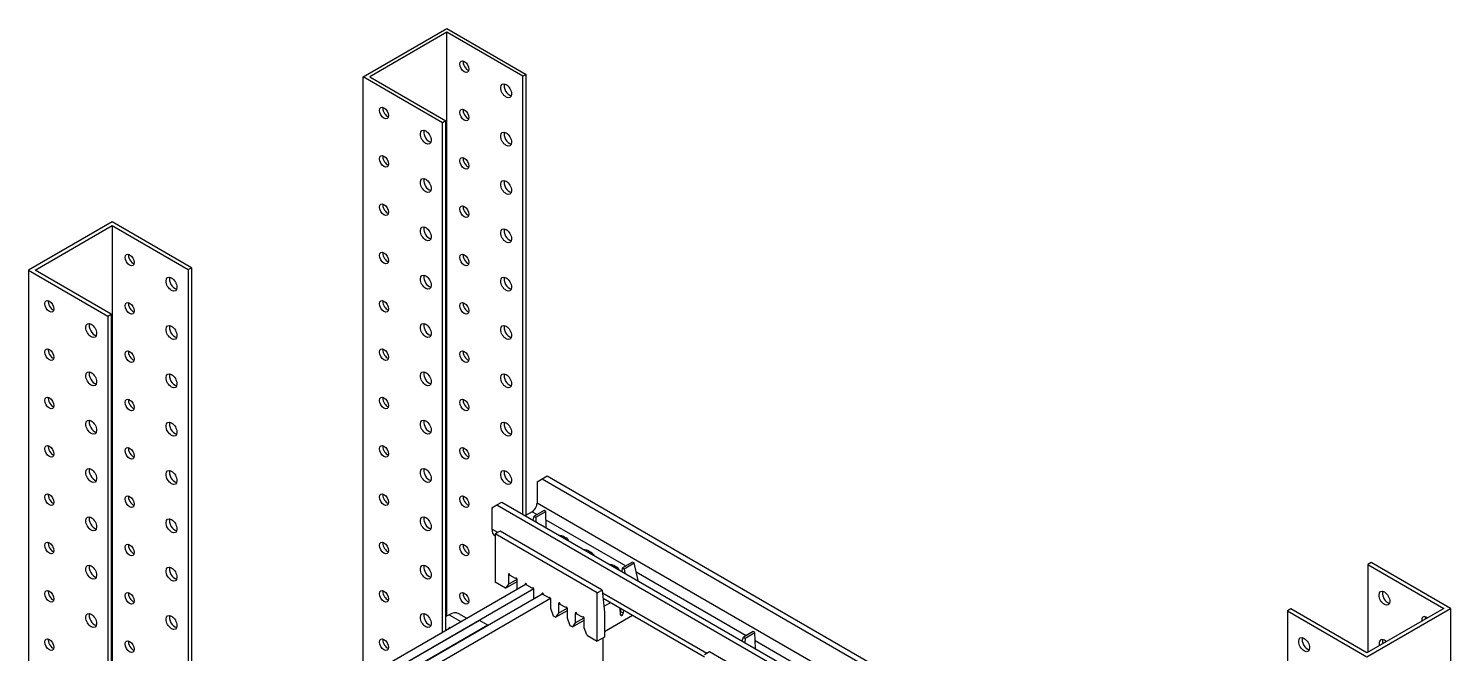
# Model space of a CAD drawing. Header units: millimetres. Extents: x -116965 to 323937, y 291661 to 566926.
# Drawn here: x -25800.9 to -25457.4, y 303605.8 to 303756.7 of the extents above; entities that cross this region are included whole.
import ezdxf

# ---------------------------------------------------------------- set-up
doc = ezdxf.new("R2010")
doc.units = ezdxf.units.MM
doc.layers.add('ALPHA', color=255, linetype='Continuous')

msp = doc.modelspace()

# ---------------------------------------------------------------- linework, layer by layer
at = {"layer": 'ALPHA'}
for p, q in [((-25720.045655, 303745.02674), (-25699.842604, 303756.690977)), ((-25699.842604, 303755.757838), (-25718.429411, 303745.02674)), ((-25699.842604, 303756.690977), (-25680.649706, 303745.609952)), ((-25699.842604, 303614.853856), (-25699.842604, 303755.757838)), ((-25681.457828, 303745.143382), (-25699.842604, 303755.757838)), ((-25680.649706, 303745.609952), (-25681.457828, 303745.143382)), ((-25680.649706, 303639.232111), (-25680.649706, 303745.609952)), ((-25720.045655, 303599.923633), (-25720.045655, 303745.02674)), ((-25700.852757, 303733.945715), (-25720.045655, 303745.02674)), ((-25718.429411, 303745.02674), (-25700.044635, 303734.412284)), ((-25681.457828, 303639.465396), (-25681.457828, 303745.143382)), ((-25700.044635, 303734.412284), (-25700.852757, 303733.945715)), ((-25700.852757, 303611.004658), (-25700.852757, 303733.945715)), ((-25700.044635, 303611.471227), (-25700.044635, 303734.412284)), ((-25780.654808, 303710.034029), (-25800.857859, 303698.369792)), ((-25799.241615, 303698.369792), (-25780.654808, 303709.10089)), ((-25761.461909, 303698.953004), (-25780.654808, 303710.034029)), ((-25780.654808, 303709.10089), (-25762.270031, 303698.486435)), ((-25780.654808, 303709.10089), (-25780.654808, 303567.820736)), ((-25800.857859, 303698.369792), (-25781.66496, 303687.288767)), ((-25800.857859, 303698.369792), (-25800.857859, 303553.266686)), ((-25780.856838, 303687.755337), (-25799.241615, 303698.369792)), ((-25762.270031, 303698.486435), (-25761.461909, 303698.953004)), ((-25762.270031, 303698.486435), (-25762.270031, 303598.640567)), ((-25761.461909, 303698.953004), (-25761.461909, 303599.107136)), ((-25781.66496, 303687.288767), (-25780.856838, 303687.755337)), ((-25781.66496, 303687.288767), (-25781.66496, 303564.347711)), ((-25780.856838, 303687.755337), (-25780.856838, 303564.81428)), ((-25678.023309, 303647.280435), (-25676.811126, 303647.980289)), ((-25678.023309, 303647.280435), (-25678.023309, 303642.14817)), ((-25676.811126, 303647.980289), (-25675.598943, 303648.680143)), ((-25676.811126, 303647.980289), (-25558.219217, 303579.511218)), ((-25675.598943, 303648.680143), (-25558.017187, 303580.794285)), ((-25687.720774, 303641.681601), (-25686.508591, 303642.381455)), ((-25686.508591, 303642.381455), (-25558.219217, 303568.313551)), ((-25688.932957, 303640.981747), (-25687.720774, 303641.681601)), ((-25688.932957, 303640.981747), (-25688.932957, 303635.849483)), ((-25687.720774, 303641.681601), (-25558.219217, 303566.913843)), ((-25679.235492, 303640.048608), (-25680.851736, 303639.115469)), ((-25679.235492, 303640.048608), (-25678.023309, 303639.348754)), ((-25678.973788, 303638.031235), (-25678.713133, 303638.950484)), ((-25676.329785, 303640.32651), (-25678.713133, 303638.950484)), ((-25678.713133, 303638.950484), (-25678.309072, 303638.717199)), ((-25678.309072, 303638.717199), (-25675.925724, 303640.093226)), ((-25558.219217, 303572.979246), (-25678.023309, 303642.14817)), ((-25675.925724, 303640.093226), (-25676.329785, 303640.32651)), ((-25675.805102, 303636.201793), (-25675.925724, 303640.093226)), ((-25687.518743, 303635.032986), (-25688.932957, 303635.849483)), ((-25678.309072, 303638.717199), (-25678.358373, 303637.675925)), ((-25675.864005, 303638.102079), (-25656.608075, 303626.984663)), ((-25688.222876, 303634.279961), (-25688.124835, 303634.223357)), ((-25686.912652, 303635.382913), (-25688.124835, 303634.683059)), ((-25688.124835, 303634.683059), (-25688.124835, 303623.018822)), ((-25663.477113, 303620.45269), (-25688.124835, 303634.683059)), ((-25662.26493, 303621.152544), (-25686.912652, 303635.382913)), ((-25671.598739, 303634.076519), (-25670.992648, 303633.726591)), ((-25665.537824, 303630.577247), (-25664.931732, 303630.22732)), ((-25659.476909, 303627.077976), (-25658.870817, 303626.728049)), ((-25657.449869, 303625.604395), (-25657.416197, 303626.518093)), ((-25654.991831, 303627.917801), (-25657.416197, 303626.518093)), ((-25657.416197, 303626.518093), (-25657.012136, 303626.284808)), ((-25657.012136, 303626.284808), (-25654.58777, 303627.684517)), ((-25657.012136, 303626.284808), (-25656.859194, 303625.263368)), ((-25654.58777, 303627.684517), (-25654.991831, 303627.917801)), ((-25653.633835, 303623.429606), (-25654.58777, 303627.684517)), ((-25654.107146, 303625.54075), (-25627.515682, 303610.188161)), ((-25476.598892, 303627.801159), (-25477.407014, 303627.33459)), ((-25477.407014, 303627.33459), (-25477.407014, 303606.105679)), ((-25477.407014, 303627.33459), (-25459.022238, 303616.720134)), ((-25457.405994, 303616.720134), (-25476.598892, 303627.801159)), ((-25729.94515, 303594.208157), (-25680.656896, 303622.664744)), ((-25685.65281, 303621.591598), (-25688.124835, 303623.018822)), ((-25685.65281, 303621.591598), (-25682.811432, 303623.232068)), ((-25684.952956, 303622.587245), (-25685.65281, 303621.591598)), ((-25684.952956, 303624.920093), (-25684.750925, 303625.036735)), ((-25684.952956, 303624.920093), (-25684.952956, 303622.587245)), ((-25684.952956, 303622.587245), (-25682.836033, 303623.809451)), ((-25683.215493, 303623.916968), (-25684.548895, 303624.686808)), ((-25683.013463, 303624.033611), (-25683.215493, 303623.916968)), ((-25682.811432, 303621.420822), (-25682.811432, 303623.683683)), ((-25680.912346, 303622.587245), (-25680.710315, 303622.703888)), ((-25680.912346, 303622.587245), (-25680.912346, 303622.51726)), ((-25679.174883, 303621.584121), (-25680.508285, 303622.35396)), ((-25653.633835, 303623.429606), (-25653.65843, 303623.415406)), ((-25653.632717, 303623.400561), (-25653.633835, 303623.429606)), ((-25678.778012, 303621.41667), (-25727.924845, 303593.041733)), ((-25725.90454, 303591.87531), (-25676.616286, 303620.331896)), ((-25674.737402, 303619.083823), (-25723.884235, 303590.708886)), ((-25678.972853, 303621.700763), (-25679.174883, 303621.584121)), ((-25678.770822, 303619.087974), (-25678.770822, 303621.350836)), ((-25676.871735, 303620.254398), (-25676.669705, 303620.37104)), ((-25676.871735, 303620.254398), (-25676.871735, 303620.184412)), ((-25675.134273, 303619.251273), (-25676.467674, 303620.021113)), ((-25674.932242, 303619.367916), (-25675.134273, 303619.251273)), ((-25674.730212, 303616.685141), (-25674.730212, 303619.017989)), ((-25663.477113, 303620.45269), (-25662.26493, 303621.152544)), ((-25663.477113, 303608.788453), (-25663.477113, 303620.45269)), ((-25662.26493, 303621.152544), (-25661.755307, 303615.847941)), ((-25637.011116, 303605.872394), (-25662.193745, 303620.411591)), ((-25662.075803, 303619.183941), (-25637.617207, 303605.062764)), ((-25699.236513, 303615.203783), (-25700.044635, 303614.737214)), ((-25699.236513, 303615.203783), (-25696.408086, 303613.57079)), ((-25695.069145, 303614.343828), (-25696.950798, 303615.430201)), ((-25674.030358, 303614.881372), (-25674.730212, 303616.685141)), ((-25673.530979, 303614.593056), (-25670.689602, 303616.233526)), ((-25672.831125, 303615.588703), (-25673.530979, 303614.593056)), ((-25672.831125, 303617.92155), (-25672.629095, 303618.038193)), ((-25672.831125, 303617.92155), (-25672.831125, 303615.588703)), ((-25672.831125, 303615.588703), (-25670.714202, 303616.810909)), ((-25671.093663, 303616.918426), (-25672.427064, 303617.688266)), ((-25670.891632, 303617.035068), (-25671.093663, 303616.918426)), ((-25670.689602, 303614.352294), (-25670.689602, 303616.685141)), ((-25668.790515, 303615.588703), (-25668.588485, 303615.705345)), ((-25668.790515, 303615.588703), (-25668.790515, 303613.255856)), ((-25667.053053, 303614.585579), (-25668.386454, 303615.355418)), ((-25661.876036, 303617.177947), (-25661.883497, 303617.182254)), ((-25660.238677, 303618.123276), (-25661.876036, 303617.177947)), ((-25661.755307, 303615.847941), (-25661.755813, 303615.847649)), ((-25661.755813, 303615.847649), (-25661.755813, 303609.782246)), ((-25661.755813, 303611.181954), (-25654.985884, 303615.090575)), ((-25657.862797, 303615.167012), (-25657.912451, 303616.780229)), ((-25657.894914, 303616.210462), (-25657.793907, 303616.268779)), ((-25657.865185, 303615.244605), (-25657.504323, 303615.036262)), ((-25657.559935, 303615.004154), (-25657.863173, 303615.179228)), ((-25657.807655, 303615.895714), (-25657.777921, 303616.702558)), ((-25657.201563, 303615.545787), (-25657.807655, 303615.895714)), ((-25657.504323, 303615.036262), (-25657.559935, 303615.004154)), ((-25657.171829, 303616.352631), (-25657.201563, 303615.545787)), ((-25495.993821, 303616.603492), (-25496.801943, 303616.136922)), ((-25496.801943, 303616.136922), (-25477.609044, 303605.055897)), ((-25496.801943, 303616.136922), (-25496.801943, 303149.567447)), ((-25477.609044, 303605.989036), (-25495.993821, 303616.603492)), ((-25477.609044, 303605.055897), (-25457.405994, 303616.720134)), ((-25459.022238, 303616.720134), (-25477.609044, 303605.989036)), ((-25457.405994, 303616.720134), (-25457.405994, 303150.150659)), ((-25691.963414, 303613.804075), (-25724.288296, 303595.141296)), ((-25689.943109, 303612.637651), (-25722.267991, 303593.974872)), ((-25703.627879, 303612.668427), (-25703.734489, 303612.606876)), ((-25689.943109, 303612.637651), (-25691.963414, 303613.804075)), ((-25673.530979, 303614.593056), (-25674.030358, 303614.881372)), ((-25669.989748, 303612.548525), (-25670.689602, 303614.352294)), ((-25669.490369, 303612.260208), (-25669.989748, 303612.548525)), ((-25669.490369, 303612.260208), (-25666.648992, 303613.900678)), ((-25668.790515, 303613.255856), (-25669.490369, 303612.260208)), ((-25668.790515, 303613.255856), (-25666.673592, 303614.478062)), ((-25666.851022, 303614.702221), (-25667.053053, 303614.585579)), ((-25666.648992, 303612.019447), (-25666.648992, 303614.352294)), ((-25666.007459, 303610.365991), (-25666.648992, 303612.019447)), ((-25665.832495, 303610.148334), (-25663.477113, 303608.788453)), ((-25661.755813, 303609.782246), (-25663.477113, 303608.788453)), ((-25662.062899, 303599.862022), (-25662.062899, 303609.60495)), ((-25628.466161, 303608.870643), (-25628.205506, 303609.789891)), ((-25625.822158, 303611.165918), (-25628.205506, 303609.789891)), ((-25628.205506, 303609.789891), (-25627.801445, 303609.556607)), ((-25627.801445, 303609.556607), (-25627.850746, 303608.515333)), ((-25627.801445, 303609.556607), (-25625.418097, 303610.932633)), ((-25625.418097, 303610.932633), (-25625.822158, 303611.165918)), ((-25625.297475, 303607.041201), (-25625.418097, 303610.932633)), ((-25625.356378, 303608.941486), (-25606.100448, 303597.82407)), ((-25636.405024, 303606.222321), (-25637.617207, 303605.522467)), ((-25611.757302, 303591.991952), (-25636.405024, 303606.222321))]:
    msp.add_line(p, q, dxfattribs=at)
for centre, major_axis, start_param, end_param in [((-25695.599964, 303747.476229), (-0.771429, 1.336153), 0.7853981634, 7.0685834706), ((-25694.791842, 303747.942799), (-0.771429, 1.336153), 0.5512855984, 2.5903070552), ((-25685.498438, 303741.644111), (-0.928571, 1.608333), 0.7853981634, 7.0685834706), ((-25684.690316, 303742.11068), (-0.928571, 1.608333), 0.4501966899, 2.6913959637), ((-25714.994892, 303736.278562), (-0.771429, 1.336153), 0.7853981634, 7.0685834706), ((-25714.18677, 303736.745131), (-0.771429, 1.336153), 0.5512855984, 2.3561944902), ((-25714.18677, 303736.745131), (-0.771429, 1.336153), 2.3561944902, 2.5903070552), ((-25695.599964, 303735.811993), (-0.771429, 1.336153), 0.7853981634, 7.0685834706), ((-25694.791842, 303736.278562), (-0.771429, 1.336153), 0.5512855984, 2.5903070552), ((-25704.893367, 303730.446444), (-0.928571, 1.608333), 0.7853981634, 7.0685834706), ((-25704.085245, 303730.913013), (-0.928571, 1.608333), 0.4501966899, 2.3561944902), ((-25685.498438, 303729.979874), (-0.928571, 1.608333), 0.7853981634, 7.0685834706), ((-25684.690316, 303730.446444), (-0.928571, 1.608333), 0.4501966899, 2.6913959637), ((-25704.085245, 303730.913013), (-0.928571, 1.608333), 2.3561944902, 2.6913959637), ((-25714.994892, 303724.614325), (-0.771429, 1.336153), 0.7853981634, 7.0685834706), ((-25714.18677, 303725.080895), (-0.771429, 1.336153), 0.5512855984, 2.3561944902), ((-25695.599964, 303724.147756), (-0.771429, 1.336153), 0.7853981634, 7.0685834706), ((-25694.791842, 303724.614325), (-0.771429, 1.336153), 0.5512855984, 2.5903070552), ((-25714.18677, 303725.080895), (-0.771429, 1.336153), 2.3561944902, 2.5903070552), ((-25704.893367, 303718.782207), (-0.928571, 1.608333), 0.7853981634, 7.0685834706), ((-25704.085245, 303719.248776), (-0.928571, 1.608333), 0.4501966899, 2.3561944902), ((-25685.498438, 303718.315637), (-0.928571, 1.608333), 0.7853981634, 7.0685834706), ((-25684.690316, 303718.782207), (-0.928571, 1.608333), 0.4501966899, 2.6913959637), ((-25714.994892, 303712.950088), (-0.771429, 1.336153), 0.7853981634, 7.0685834706), ((-25704.085245, 303719.248776), (-0.928571, 1.608333), 2.3561944902, 2.6913959637), ((-25714.18677, 303713.416658), (-0.771429, 1.336153), 0.5512855984, 2.3561944902), ((-25714.18677, 303713.416658), (-0.771429, 1.336153), 2.3561944902, 2.5903070552), ((-25695.599964, 303712.483519), (-0.771429, 1.336153), 0.7853981634, 7.0685834706), ((-25694.791842, 303712.950088), (-0.771429, 1.336153), 0.5512855984, 2.5903070552), ((-25704.893367, 303707.11797), (-0.928571, 1.608333), 0.7853981634, 7.0685834706), ((-25704.085245, 303707.584539), (-0.928571, 1.608333), 0.4501966899, 2.3561944902), ((-25685.498438, 303706.6514), (-0.928571, 1.608333), 0.7853981634, 7.0685834706), ((-25684.690316, 303707.11797), (-0.928571, 1.608333), 0.4501966899, 2.6913959637), ((-25704.085245, 303707.584539), (-0.928571, 1.608333), 2.3561944902, 2.6913959637), ((-25776.412167, 303700.819282), (-0.771429, 1.336153), 0.7853981634, 7.0685834706), ((-25775.604045, 303701.285851), (-0.771429, 1.336153), 0.5512855984, 2.5903070552), ((-25714.994892, 303701.285851), (-0.771429, 1.336153), 0.7853981634, 7.0685834706), ((-25714.18677, 303701.752421), (-0.771429, 1.336153), 0.5512855984, 2.3561944902), ((-25695.599964, 303700.819282), (-0.771429, 1.336153), 0.7853981634, 7.0685834706), ((-25694.791842, 303701.285851), (-0.771429, 1.336153), 0.5512855984, 2.5903070552), ((-25714.18677, 303701.752421), (-0.771429, 1.336153), 2.3561944902, 2.5903070552), ((-25704.893367, 303695.453733), (-0.928571, 1.608333), 0.7853981634, 7.0685834706), ((-25766.310642, 303694.987163), (-0.928571, 1.608333), 0.7853981634, 7.0685834706), ((-25765.50252, 303695.453733), (-0.928571, 1.608333), 0.4501966899, 2.6913959637), ((-25704.085245, 303695.920302), (-0.928571, 1.608333), 0.4501966899, 2.3561944902), ((-25704.085245, 303695.920302), (-0.928571, 1.608333), 2.3561944902, 2.6913959637), ((-25685.498438, 303694.987163), (-0.928571, 1.608333), 0.7853981634, 7.0685834706), ((-25684.690316, 303695.453733), (-0.928571, 1.608333), 0.4501966899, 2.6913959637), ((-25795.807096, 303689.621615), (-0.771429, 1.336153), 0.7853981634, 7.0685834706), ((-25794.998974, 303690.088184), (-0.771429, 1.336153), 0.5512855984, 2.5903070552), ((-25776.412167, 303689.155045), (-0.771429, 1.336153), 0.7853981634, 7.0685834706), ((-25775.604045, 303689.621615), (-0.771429, 1.336153), 0.5512855984, 2.5903070552), ((-25714.994892, 303689.621615), (-0.771429, 1.336153), 0.7853981634, 7.0685834706), ((-25714.18677, 303690.088184), (-0.771429, 1.336153), 0.5512855984, 2.3561944902), ((-25695.599964, 303689.155045), (-0.771429, 1.336153), 0.7853981634, 7.0685834706), ((-25694.791842, 303689.621615), (-0.771429, 1.336153), 0.5512855984, 2.5903070552), ((-25714.18677, 303690.088184), (-0.771429, 1.336153), 2.3561944902, 2.5903070552), ((-25785.705571, 303683.789496), (-0.928571, 1.608333), 0.7853981634, 7.0685834706), ((-25784.897448, 303684.256066), (-0.928571, 1.608333), 0.4501966899, 2.6913959637), ((-25766.310642, 303683.322927), (-0.928571, 1.608333), 0.7853981634, 7.0685834706), ((-25765.50252, 303683.789496), (-0.928571, 1.608333), 0.4501966899, 2.6913959637), ((-25704.893367, 303683.789496), (-0.928571, 1.608333), 0.7853981634, 7.0685834706), ((-25704.085245, 303684.256066), (-0.928571, 1.608333), 0.4501966899, 2.3561944902), ((-25685.498438, 303683.322927), (-0.928571, 1.608333), 0.7853981634, 7.0685834706), ((-25684.690316, 303683.789496), (-0.928571, 1.608333), 0.4501966899, 2.6913959637), ((-25704.085245, 303684.256066), (-0.928571, 1.608333), 2.3561944902, 2.6913959637), ((-25795.807096, 303677.957378), (-0.771429, 1.336153), 0.7853981634, 7.0685834706), ((-25794.998974, 303678.423947), (-0.771429, 1.336153), 0.5512855984, 2.5903070552), ((-25776.412167, 303677.490808), (-0.771429, 1.336153), 0.7853981634, 7.0685834706), ((-25775.604045, 303677.957378), (-0.771429, 1.336153), 0.5512855984, 2.5903070552), ((-25714.994892, 303677.957378), (-0.771429, 1.336153), 0.7853981634, 7.0685834706), ((-25714.18677, 303678.423947), (-0.771429, 1.336153), 0.5512855984, 2.3561944902), ((-25714.18677, 303678.423947), (-0.771429, 1.336153), 2.3561944902, 2.5903070552), ((-25695.599964, 303677.490808), (-0.771429, 1.336153), 0.7853981634, 7.0685834706), ((-25694.791842, 303677.957378), (-0.771429, 1.336153), 0.5512855984, 2.5903070552), ((-25785.705571, 303672.125259), (-0.928571, 1.608333), 0.7853981634, 7.0685834706), ((-25784.897448, 303672.591829), (-0.928571, 1.608333), 0.4501966899, 2.6913959637), ((-25766.310642, 303671.65869), (-0.928571, 1.608333), 0.7853981634, 7.0685834706), ((-25765.50252, 303672.125259), (-0.928571, 1.608333), 0.4501966899, 2.6913959637), ((-25704.893367, 303672.125259), (-0.928571, 1.608333), 0.7853981634, 7.0685834706), ((-25704.085245, 303672.591829), (-0.928571, 1.608333), 0.4501966899, 2.3561944902), ((-25685.498438, 303671.65869), (-0.928571, 1.608333), 0.7853981634, 7.0685834706), ((-25684.690316, 303672.125259), (-0.928571, 1.608333), 0.4501966899, 2.6913959637), ((-25704.085245, 303672.591829), (-0.928571, 1.608333), 2.3561944902, 2.6913959637), ((-25795.807096, 303666.293141), (-0.771429, 1.336153), 0.7853981634, 7.0685834706), ((-25794.998974, 303666.75971), (-0.771429, 1.336153), 0.5512855984, 2.5903070552), ((-25776.412167, 303665.826571), (-0.771429, 1.336153), 0.7853981634, 7.0685834706), ((-25775.604045, 303666.293141), (-0.771429, 1.336153), 0.5512855984, 2.5903070552), ((-25714.994892, 303666.293141), (-0.771429, 1.336153), 0.7853981634, 7.0685834706), ((-25714.18677, 303666.75971), (-0.771429, 1.336153), 0.5512855984, 2.3561944902), ((-25695.599964, 303665.826571), (-0.771429, 1.336153), 0.7853981634, 7.0685834706), ((-25694.791842, 303666.293141), (-0.771429, 1.336153), 0.5512855984, 2.5903070552), ((-25714.18677, 303666.75971), (-0.771429, 1.336153), 2.3561944902, 2.5903070552), ((-25785.705571, 303660.461022), (-0.928571, 1.608333), 0.7853981634, 7.0685834706), ((-25784.897448, 303660.927592), (-0.928571, 1.608333), 0.4501966899, 2.6913959637), ((-25766.310642, 303659.994453), (-0.928571, 1.608333), 0.7853981634, 7.0685834706), ((-25765.50252, 303660.461022), (-0.928571, 1.608333), 0.4501966899, 2.6913959637), ((-25704.893367, 303660.461022), (-0.928571, 1.608333), 0.7853981634, 7.0685834706), ((-25704.085245, 303660.927592), (-0.928571, 1.608333), 0.4501966899, 2.3561944902), ((-25685.498438, 303659.994453), (-0.928571, 1.608333), 0.7853981634, 7.0685834706), ((-25684.690316, 303660.461022), (-0.928571, 1.608333), 0.4501966899, 2.6913959637), ((-25795.807096, 303654.628904), (-0.771429, 1.336153), 0.7853981634, 7.0685834706), ((-25714.994892, 303654.628904), (-0.771429, 1.336153), 0.7853981634, 7.0685834706), ((-25704.085245, 303660.927592), (-0.928571, 1.608333), 2.3561944902, 2.6913959637), ((-25794.998974, 303655.095473), (-0.771429, 1.336153), 0.5512855984, 2.5903070552), ((-25776.412167, 303654.162334), (-0.771429, 1.336153), 0.7853981634, 7.0685834706), ((-25775.604045, 303654.628904), (-0.771429, 1.336153), 0.5512855984, 2.5903070552), ((-25714.18677, 303655.095473), (-0.771429, 1.336153), 0.5512855984, 2.3561944902), ((-25714.18677, 303655.095473), (-0.771429, 1.336153), 2.3561944902, 2.5903070552), ((-25695.599964, 303654.162334), (-0.771429, 1.336153), 0.7853981634, 7.0685834706), ((-25694.791842, 303654.628904), (-0.771429, 1.336153), 0.5512855984, 2.5903070552), ((-25785.705571, 303648.796785), (-0.928571, 1.608333), 0.7853981634, 7.0685834706), ((-25784.897448, 303649.263355), (-0.928571, 1.608333), 0.4501966899, 2.6913959637), ((-25766.310642, 303648.330216), (-0.928571, 1.608333), 0.7853981634, 7.0685834706), ((-25765.50252, 303648.796785), (-0.928571, 1.608333), 0.4501966899, 2.6913959637), ((-25704.893367, 303648.796785), (-0.928571, 1.608333), 0.7853981634, 7.0685834706), ((-25704.085245, 303649.263355), (-0.928571, 1.608333), 0.4501966899, 2.3561944902), ((-25685.498438, 303648.330216), (-0.928571, 1.608333), 0.7853981634, 7.0685834706), ((-25684.690316, 303648.796785), (-0.928571, 1.608333), 0.4501966899, 2.6913959637), ((-25704.085245, 303649.263355), (-0.928571, 1.608333), 2.3561944902, 2.6913959637), ((-25795.807096, 303642.964667), (-0.771429, 1.336153), 0.7853981634, 7.0685834706), ((-25794.998974, 303643.431237), (-0.771429, 1.336153), 0.5512855984, 2.5903070552), ((-25776.412167, 303642.498098), (-0.771429, 1.336153), 0.7853981634, 7.0685834706), ((-25775.604045, 303642.964667), (-0.771429, 1.336153), 0.5512855984, 2.5903070552), ((-25714.994892, 303642.964667), (-0.771429, 1.336153), 0.7853981634, 7.0685834706), ((-25714.18677, 303643.431237), (-0.771429, 1.336153), 0.5512855984, 2.3561944902), ((-25695.599964, 303642.498098), (-0.771429, 1.336153), 0.7853981634, 7.0685834706), ((-25694.791842, 303642.964667), (-0.771429, 1.336153), 0.5512855984, 2.5903070552), ((-25785.705571, 303637.132549), (-0.928571, 1.608333), 0.7853981634, 7.0685834706), ((-25714.18677, 303643.431237), (-0.771429, 1.336153), 2.3561944902, 2.5903070552), ((-25704.893367, 303637.132549), (-0.928571, 1.608333), 0.7853981634, 7.0685834706), ((-25679.235492, 303641.448316), (0.857143, 1.484615), 3.926990817, 5.4977871438), ((-25784.897448, 303637.599118), (-0.928571, 1.608333), 0.4501966899, 2.6913959637), ((-25766.310642, 303636.665979), (-0.928571, 1.608333), 0.7853981634, 7.0685834706), ((-25765.50252, 303637.132549), (-0.928571, 1.608333), 0.4501966899, 2.6913959637), ((-25704.085245, 303637.599118), (-0.928571, 1.608333), 0.4501966899, 2.3561944902), ((-25704.085245, 303637.599118), (-0.928571, 1.608333), 2.3561944902, 2.6913959637), ((-25686.508591, 303637.249191), (1.714286, 2.96923), 2.3561944902, 3.1415926536), ((-25795.807096, 303631.30043), (-0.771429, 1.336153), 0.7853981634, 7.0685834706), ((-25794.998974, 303631.767), (-0.771429, 1.336153), 0.5512855984, 2.5903070552), ((-25776.412167, 303630.833861), (-0.771429, 1.336153), 0.7853981634, 7.0685834706), ((-25775.604045, 303631.30043), (-0.771429, 1.336153), 0.5512855984, 2.5903070552), ((-25714.994892, 303631.30043), (-0.771429, 1.336153), 0.7853981634, 7.0685834706), ((-25714.18677, 303631.767), (-0.771429, 1.336153), 0.5512855984, 2.3561944902), ((-25695.599964, 303630.833861), (-0.771429, 1.336153), 0.7853981634, 7.0685834706), ((-25694.791842, 303631.30043), (-0.771429, 1.336153), 0.5512855984, 2.5903070552), ((-25672.770516, 303633.399993), (-1.657143, 0), 3.2442748454, 4.6097067886), ((-25672.770516, 303632.700139), (-2.514286, 0), 3.3765092748, 3.926990817), ((-25714.18677, 303631.767), (-0.771429, 1.336153), 2.3561944902, 2.5903070552), ((-25666.709601, 303629.900722), (-1.657143, 0), 3.2442748454, 4.6097067886), ((-25666.709601, 303629.200868), (-2.514286, 0), 3.3765092748, 3.926990817), ((-25785.705571, 303625.468312), (-0.928571, 1.608333), 0.7853981634, 7.0685834706), ((-25784.897448, 303625.934881), (-0.928571, 1.608333), 0.4501966899, 2.6913959637), ((-25766.310642, 303625.001742), (-0.928571, 1.608333), 0.7853981634, 7.0685834706), ((-25765.50252, 303625.468312), (-0.928571, 1.608333), 0.4501966899, 2.6913959637), ((-25704.893367, 303625.468312), (-0.928571, 1.608333), 0.7853981634, 7.0685834706), ((-25704.085245, 303625.934881), (-0.928571, 1.608333), 0.4501966899, 2.3561944902), ((-25660.648686, 303626.401451), (-1.657143, 0), 3.2442748454, 4.6097067886), ((-25660.648686, 303625.701596), (-2.514286, 0), 3.3765092748, 3.926990817), ((-25704.085245, 303625.934881), (-0.928571, 1.608333), 2.3561944902, 2.6913959637), ((-25684.750925, 303624.80345), (-0.142857, 0.247436), 3.926990817, 7.0685834706), ((-25683.013463, 303623.800326), (-0.142857, 0.247436), 3.926990817, 7.0685834706), ((-25680.710315, 303622.470603), (-0.142857, 0.247436), 3.926990817, 7.0685834706), ((-25795.807096, 303619.636193), (-0.771429, 1.336153), 0.7853981634, 7.0685834706), ((-25794.998974, 303620.102763), (-0.771429, 1.336153), 0.5512855984, 2.5903070552), ((-25776.412167, 303619.169624), (-0.771429, 1.336153), 0.7853981634, 7.0685834706), ((-25775.604045, 303619.636193), (-0.771429, 1.336153), 0.5512855984, 2.5903070552), ((-25714.994892, 303619.636193), (-0.771429, 1.336153), 0.7853981634, 7.0685834706), ((-25714.18677, 303620.102763), (-0.771429, 1.336153), 0.5512855984, 2.3561944902), ((-25714.18677, 303620.102763), (-0.771429, 1.336153), 2.3561944902, 2.5903070552), ((-25695.599964, 303619.169624), (-0.771429, 1.336153), 0.7853981634, 7.0685834706), ((-25694.791842, 303619.636193), (-0.771429, 1.336153), 0.5512855984, 2.5903070552), ((-25678.972853, 303621.467478), (-0.142857, 0.247436), 3.926990817, 7.0685834706), ((-25676.669705, 303620.137755), (-0.142857, 0.247436), 3.926990817, 7.0685834706), ((-25674.932242, 303619.134631), (-0.142857, 0.247436), 3.926990817, 7.0685834706), ((-25473.366404, 303619.169624), (-0.928571, 1.608333), 0.7853981634, 7.0685834706), ((-25472.558282, 303619.636193), (-0.928571, 1.608333), 0.4501966899, 2.3561944902), ((-25785.705571, 303613.804075), (-0.928571, 1.608333), 0.7853981634, 7.0685834706), ((-25784.897448, 303614.270644), (-0.928571, 1.608333), 0.4501966899, 2.6913959637), ((-25766.310642, 303613.337505), (-0.928571, 1.608333), 0.7853981634, 7.0685834706), ((-25765.50252, 303613.804075), (-0.928571, 1.608333), 0.4501966899, 2.6913959637), ((-25704.893367, 303613.804075), (-0.928571, 1.608333), 0.7853981634, 7.0685834706), ((-25704.085245, 303614.270644), (-0.928571, 1.608333), 0.4501966899, 2.3561944902), ((-25699.236513, 303611.471227), (2.285714, 3.958973), 0, 0.7853981634), ((-25672.629095, 303617.804908), (-0.142857, 0.247436), 3.926990817, 7.0685834706), ((-25670.891632, 303616.801784), (-0.142857, 0.247436), 3.926990817, 7.0685834706), ((-25668.588485, 303615.472061), (-0.142857, 0.247436), 3.926990817, 7.0685834706), ((-25661.876036, 303618.577655), (0.857143, 1.484615), 3.9214809141, 3.926990817), ((-25658.110415, 303615.736116), (0.214286, 0.371154), 4.8033066959, 5.4543362484), ((-25657.559935, 303615.354081), (0.214286, 0.371154), 2.3911010752, 3.926990817), ((-25657.504323, 303615.386189), (0.214286, 0.371154), 3.926990817, 5.4543362484), ((-25472.558282, 303619.636193), (-0.928571, 1.608333), 2.3561944902, 2.6913959637), ((-25704.085245, 303614.270644), (-0.928571, 1.608333), 2.3561944902, 2.6913959637), ((-25697.822299, 303611.1213), (-2.028571, 0), 5.3297532543, 5.6658210332), ((-25666.851022, 303614.468936), (-0.142857, 0.247436), 3.926990817, 7.0685834706), ((-25463.264878, 303613.337505), (-0.771429, 1.336153), 5.4977871438, 7.3026960355), ((-25462.456756, 303613.804075), (-0.771429, 1.336153), 0.5512855984, 1.0195107284), ((-25463.264878, 303613.337505), (-0.771429, 1.336153), 5.2636745788, 5.4977871438), ((-25795.807096, 303607.971956), (-0.771429, 1.336153), 0.7853981634, 7.0685834706), ((-25794.998974, 303608.438526), (-0.771429, 1.336153), 0.5512855984, 2.5903070552), ((-25776.412167, 303607.505387), (-0.771429, 1.336153), 0.7853981634, 7.0685834706), ((-25775.604045, 303607.971956), (-0.771429, 1.336153), 0.5512855984, 2.5903070552), ((-25714.994892, 303607.971956), (-0.771429, 1.336153), 0.7853981634, 7.0685834706), ((-25714.18677, 303608.438526), (-0.771429, 1.336153), 0.5512855984, 2.3561944902), ((-25665.832495, 303610.381618), (-0.142857, 0.247436), 1.308996939, 2.3561944902), ((-25492.761333, 303607.971956), (-0.928571, 1.608333), 0.7853981634, 7.0685834706), ((-25491.953211, 303608.438526), (-0.928571, 1.608333), 0.4501966899, 2.6913959637), ((-25473.366404, 303607.505387), (-0.928571, 1.608333), 5.4977871438, 7.403784944), ((-25472.558282, 303607.971956), (-0.928571, 1.608333), 0.4501966899, 1.1205996369), ((-25473.366404, 303607.505387), (-0.928571, 1.608333), 5.1625856703, 5.4977871438), ((-25714.18677, 303608.438526), (-0.771429, 1.336153), 2.3561944902, 2.5903070552)]:
    msp.add_ellipse(centre, major_axis=major_axis, ratio=0.5773502692, start_param=start_param, end_param=end_param, dxfattribs=at)

doc.saveas('drawing.dxf')
